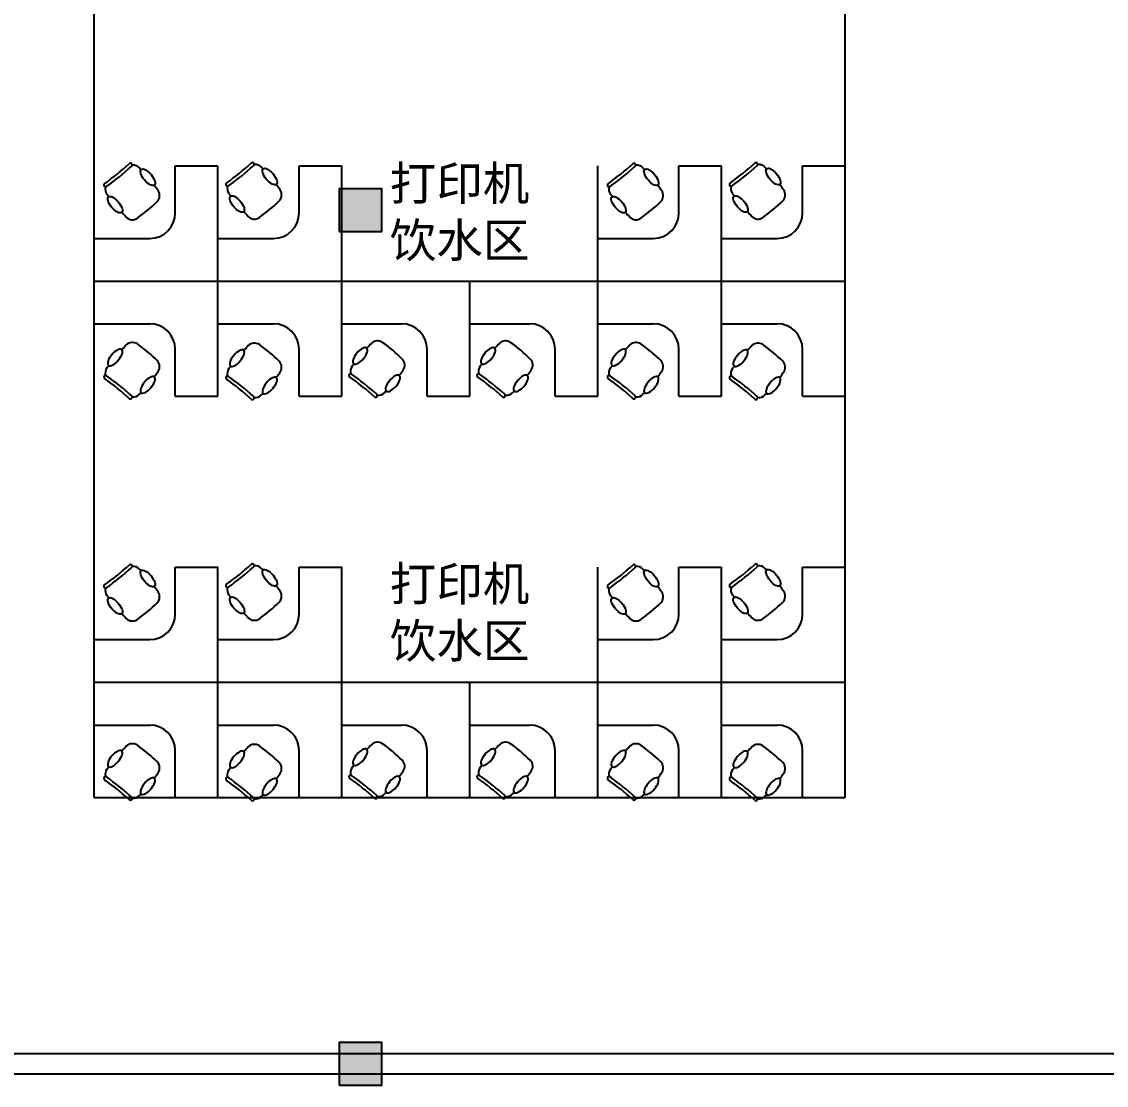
# Model space of a CAD drawing. Header units: millimetres. Extents: x 958 to 636282, y 2095 to 161571.
# Drawn here: x 109718 to 122426, y 7095 to 19553 of the extents above; entities that cross this region are included whole.
import ezdxf

# ---------------------------------------------------------------- set-up
doc = ezdxf.new("R2010")
doc.units = ezdxf.units.MM
for name, color, linetype in [('COLUMN', 9, 'Continuous'), ('PUB_HATCH', 8, 'Continuous'), ('W', 7, 'Continuous'), ('wall', 2, 'Continuous')]:
    doc.layers.add(name, color=color, linetype=linetype)
doc.styles.get("Standard").update_dxf_attribs({"font": 'arial.ttf'})

# ---------------------------------------------------------------- blocks, each defined once
blk = doc.blocks.new('_fzh')
blk.add_lwpolyline([(-0.5, -0.5), (0.5, -0.5), (0.5, 0.5), (-0.5, 0.5)], close=True)
at = {"layer": 'PUB_HATCH'}
blk.add_solid([(-0.5, -0.5), (0.5, -0.5), (-0.5, 0.5), (0.5, 0.5)], dxfattribs=at)

msp = doc.modelspace()

# ---------------------------------------------------------------- linework, layer by layer
for p, q in [((110567.733, 10465.286), (110567.733, 64865.286)), ((119367.733, 10465.286), (119367.733, 64865.286)), ((110567.733, 10465.286), (119367.733, 10465.286))]:
    msp.add_line(p, q)
at = {"layer": 'W', "color": 241, "linetype": 'ByBlock', "lineweight": 25, "true_color": 0xf26eae}
for p, q in [((111517.733, 17865.286), (112017.733, 17865.286)), ((111517.733, 17315.286), (111517.733, 17865.286)), ((112017.733, 15165.286), (112017.733, 17865.286)), ((112967.733, 17865.286), (113467.733, 17865.286)), ((112967.733, 17315.286), (112967.733, 17865.286)), ((113467.733, 15165.286), (113467.733, 17865.286)), ((116467.733, 15165.286), (116467.733, 17865.286)), ((117417.733, 17865.286), (117917.733, 17865.286)), ((117417.733, 17315.286), (117417.733, 17865.286)), ((117917.733, 15165.286), (117917.733, 17865.286)), ((118867.733, 17865.286), (119367.733, 17865.286)), ((118867.733, 17315.286), (118867.733, 17865.286)), ((119367.733, 15165.286), (119367.733, 17865.286)), ((110567.733, 17015.286), (111217.733, 17015.286)), ((110567.733, 16015.286), (110567.733, 17015.286)), ((112017.733, 17015.286), (112667.733, 17015.286)), ((116467.733, 17015.286), (117117.733, 17015.286)), ((117917.733, 17015.286), (118567.733, 17015.286)), ((110567.733, 16515.286), (119367.733, 16515.286)), ((114967.733, 15165.286), (114967.733, 16515.286)), ((110567.733, 16015.286), (111217.733, 16015.286)), ((112017.733, 16015.286), (112667.733, 16015.286)), ((113467.733, 16015.286), (114167.733, 16015.286)), ((114967.733, 16015.286), (115667.733, 16015.286)), ((116467.733, 16015.286), (117117.733, 16015.286)), ((117917.733, 16015.286), (118567.733, 16015.286)), ((111517.733, 15165.286), (111517.733, 15715.286)), ((112967.733, 15165.286), (112967.733, 15715.286)), ((114467.733, 15165.286), (114467.733, 15715.286)), ((115967.733, 15165.286), (115967.733, 15715.286)), ((117417.733, 15165.286), (117417.733, 15715.286)), ((118867.733, 15165.286), (118867.733, 15715.286)), ((111517.733, 15165.286), (112017.733, 15165.286)), ((112967.733, 15165.286), (113467.733, 15165.286)), ((114467.733, 15165.286), (114967.733, 15165.286)), ((115967.733, 15165.286), (116467.733, 15165.286)), ((117417.733, 15165.286), (117917.733, 15165.286)), ((118867.733, 15165.286), (119367.733, 15165.286)), ((111517.733, 13165.286), (112017.733, 13165.286)), ((111517.733, 12615.286), (111517.733, 13165.286)), ((112017.733, 10465.286), (112017.733, 13165.286)), ((112967.733, 13165.286), (113467.733, 13165.286)), ((112967.733, 12615.286), (112967.733, 13165.286)), ((113467.733, 10465.286), (113467.733, 13165.286)), ((116467.733, 10465.286), (116467.733, 13165.286)), ((117417.733, 13165.286), (117917.733, 13165.286)), ((117417.733, 12615.286), (117417.733, 13165.286)), ((117917.733, 10465.286), (117917.733, 13165.286)), ((118867.733, 13165.286), (119367.733, 13165.286)), ((118867.733, 12615.286), (118867.733, 13165.286)), ((119367.733, 10465.286), (119367.733, 13165.286)), ((110567.733, 12315.286), (111217.733, 12315.286)), ((110567.733, 11315.286), (110567.733, 12315.286)), ((112017.733, 12315.286), (112667.733, 12315.286)), ((116467.733, 12315.286), (117117.733, 12315.286)), ((117917.733, 12315.286), (118567.733, 12315.286)), ((110567.733, 11815.286), (119367.733, 11815.286)), ((114967.733, 10465.286), (114967.733, 11815.286)), ((110567.733, 11315.286), (111217.733, 11315.286)), ((112017.733, 11315.286), (112667.733, 11315.286)), ((113467.733, 11315.286), (114167.733, 11315.286)), ((114967.733, 11315.286), (115667.733, 11315.286)), ((116467.733, 11315.286), (117117.733, 11315.286)), ((117917.733, 11315.286), (118567.733, 11315.286)), ((111517.733, 10465.286), (111517.733, 11015.286)), ((112967.733, 10465.286), (112967.733, 11015.286)), ((114467.733, 10465.286), (114467.733, 11015.286)), ((115967.733, 10465.286), (115967.733, 11015.286)), ((117417.733, 10465.286), (117417.733, 11015.286)), ((118867.733, 10465.286), (118867.733, 11015.286)), ((111517.733, 10465.286), (112017.733, 10465.286)), ((112967.733, 10465.286), (113467.733, 10465.286)), ((114467.733, 10465.286), (114967.733, 10465.286)), ((115967.733, 10465.286), (116467.733, 10465.286)), ((117417.733, 10465.286), (117917.733, 10465.286)), ((118867.733, 10465.286), (119367.733, 10465.286))]:
    msp.add_line(p, q, dxfattribs=at)
at = {"layer": 'W', "color": 3, "linetype": 'ByBlock', "lineweight": 25}
for centre, radius, start, end in [((112477.568, 17825.025), 100, 134.2455695, 134.2455695), ((118377.568, 17825.025), 100, 134.2455695, 134.2455695), ((108694.393, 20440.503), 3424.515, 305.5954449, 311.8329489), ((108697.353, 20436.302), 3459.376, 305.5979133, 311.8707109), ((111048.185, 17817.287), 100, 134.2455695, 134.2455695), ((110992.366, 17874.595), 20, 314.2455695, 134.2455695), ((111024.149, 17772.657), 100, 43.2109613, 96.8693529), ((109186.871, 16046.676), 2620.833, 42.6203699, 43.2109613), ((110123.776, 20448.241), 3424.515, 305.5954449, 311.8329489), ((110126.736, 20444.04), 3459.376, 305.5979133, 311.8707109), ((112421.749, 17882.333), 20, 314.2455695, 134.2455695), ((112453.532, 17780.395), 100, 43.2109613, 96.8693529), ((110616.254, 16054.414), 2620.833, 42.6203699, 43.2109613), ((114594.393, 20440.503), 3424.515, 305.5954449, 311.8329489), ((114597.353, 20436.302), 3459.376, 305.5979133, 311.8707109), ((116948.185, 17817.287), 100, 134.2455695, 134.2455695), ((116892.366, 17874.595), 20, 314.2455695, 134.2455695), ((116924.149, 17772.657), 100, 43.2109613, 96.8693529), ((115086.871, 16046.676), 2620.833, 42.6203699, 43.2109613), ((116023.776, 20448.241), 3424.515, 305.5954449, 311.8329489), ((116026.736, 20444.04), 3459.376, 305.5979133, 311.8707109), ((118321.749, 17882.333), 20, 314.2455695, 134.2455695), ((118353.532, 17780.395), 100, 43.2109613, 96.8693529), ((116516.254, 16054.414), 2620.833, 42.6203699, 43.2109613), ((110699.347, 17639.638), 20, 125.7544305, 305.7544305), ((110796.279, 17590.434), 100, 162.9938795, 216.6323842), ((109186.871, 16046.676), 2620.833, 35.6967655, 37.3796301), ((111234.081, 17517.571), 100, 314.6880866, 35.6967655), ((112128.73, 17647.376), 20, 125.7544305, 305.7544305), ((112225.662, 17598.172), 100, 162.9938795, 216.6323842), ((114248.581, 19102.299), 2620.833, 216.6323842, 217.3796301), ((110616.254, 16054.414), 2620.833, 35.6967655, 37.3796301), ((112663.464, 17525.309), 100, 314.6880866, 35.6967655), ((116599.347, 17639.638), 20, 125.7544305, 305.7544305), ((116696.279, 17590.434), 100, 162.9938795, 216.6323842), ((115086.871, 16046.676), 2620.833, 35.6967655, 37.3796301), ((117134.081, 17517.571), 100, 314.6880866, 35.6967655), ((118028.73, 17647.376), 20, 125.7544305, 305.7544305), ((118125.662, 17598.172), 100, 162.9938795, 216.6323842), ((120148.581, 19102.299), 2620.833, 216.6323842, 217.3796301), ((116516.254, 16054.414), 2620.833, 35.6967655, 37.3796301), ((118563.464, 17525.309), 100, 314.6880866, 35.6967655), ((112819.198, 19094.561), 2620.833, 216.6323842, 217.3796301), ((110004.571, 18760.541), 1848.333, 305.3119134, 314.6880866), ((111433.954, 18768.279), 1848.333, 305.3119134, 314.6880866), ((118719.198, 19094.561), 2620.833, 216.6323842, 217.3796301), ((115904.571, 18760.541), 1848.333, 305.3119134, 314.6880866), ((117333.954, 18768.279), 1848.333, 305.3119134, 314.6880866), ((112819.198, 19094.561), 2620.833, 222.6203699, 224.3032345), ((114248.581, 19102.299), 2620.833, 222.6203699, 224.3032345), ((118719.198, 19094.561), 2620.833, 222.6203699, 224.3032345), ((120148.581, 19102.299), 2620.833, 222.6203699, 224.3032345), ((111015.156, 17333.87), 100, 224.3032345, 305.3119134), ((112444.539, 17341.608), 100, 224.3032345, 305.3119134), ((116915.156, 17333.87), 100, 224.3032345, 305.3119134), ((118344.539, 17341.608), 100, 224.3032345, 305.3119134), ((112819.198, 13936.011), 2620.833, 135.6967655, 137.3796301), ((111015.156, 15696.701), 100, 54.6880866, 135.6967655), ((110004.571, 14270.03), 1848.333, 45.3119134, 54.6880866), ((114248.581, 13928.272), 2620.833, 135.6967655, 137.3796301), ((112444.539, 15688.963), 100, 54.6880866, 135.6967655), ((111433.954, 14262.292), 1848.333, 45.3119134, 54.6880866), ((115691.201, 13954.413), 2620.833, 135.6967655, 137.3796301), ((113887.159, 15715.103), 100, 54.6880866, 135.6967655), ((112876.574, 14288.432), 1848.333, 45.3119134, 54.6880866), ((117191.201, 13954.413), 2620.833, 135.6967655, 137.3796301), ((115387.159, 15715.103), 100, 54.6880866, 135.6967655), ((114376.574, 14288.432), 1848.333, 45.3119134, 54.6880866), ((118719.198, 13936.011), 2620.833, 135.6967655, 137.3796301), ((116915.156, 15696.701), 100, 54.6880866, 135.6967655), ((115904.571, 14270.03), 1848.333, 45.3119134, 54.6880866), ((120148.581, 13928.272), 2620.833, 135.6967655, 137.3796301), ((118344.539, 15688.963), 100, 54.6880866, 135.6967655), ((117333.954, 14262.292), 1848.333, 45.3119134, 54.6880866), ((112819.198, 13936.011), 2620.833, 142.6203699, 143.3676158), ((111234.081, 15513.001), 100, 324.3032345, 45.3119134), ((114248.581, 13928.272), 2620.833, 142.6203699, 143.3676158), ((112663.464, 15505.262), 100, 324.3032345, 45.3119134), ((113668.282, 15458.54), 100, 143.3676158, 197.0061205), ((115691.201, 13954.413), 2620.833, 142.6203699, 143.3676158), ((114106.084, 15531.403), 100, 324.3032345, 45.3119134), ((115168.282, 15458.54), 100, 143.3676158, 197.0061205), ((117191.201, 13954.413), 2620.833, 142.6203699, 143.3676158), ((115606.084, 15531.403), 100, 324.3032345, 45.3119134), ((118719.198, 13936.011), 2620.833, 142.6203699, 143.3676158), ((117134.081, 15513.001), 100, 324.3032345, 45.3119134), ((120148.581, 13928.272), 2620.833, 142.6203699, 143.3676158), ((118563.464, 15505.262), 100, 324.3032345, 45.3119134), ((110699.347, 15390.933), 20, 54.2455695, 234.2455695), ((110796.279, 15440.138), 100, 143.3676158, 197.0061205), ((108697.353, 12594.269), 3459.376, 48.1292891, 54.4020867), ((109186.871, 16983.895), 2620.833, 322.6203699, 324.3032345), ((112128.73, 15383.195), 20, 54.2455695, 234.2455695), ((112225.662, 15432.4), 100, 143.3676158, 197.0061205), ((110126.736, 12586.531), 3459.376, 48.1292891, 54.4020867), ((110616.254, 16976.157), 2620.833, 322.6203699, 324.3032345), ((113571.35, 15409.335), 20, 54.2455695, 234.2455695), ((111566.396, 12608.47), 3424.515, 48.1670511, 54.4045551), ((111569.356, 12612.671), 3459.376, 48.1292891, 54.4020867), ((112058.874, 17002.297), 2620.833, 322.6203699, 324.3032345), ((115071.35, 15409.335), 20, 54.2455695, 234.2455695), ((113066.396, 12608.47), 3424.515, 48.1670511, 54.4045551), ((113069.356, 12612.671), 3459.376, 48.1292891, 54.4020867), ((113558.874, 17002.297), 2620.833, 322.6203699, 324.3032345), ((116599.347, 15390.933), 20, 54.2455695, 234.2455695), ((116696.279, 15440.138), 100, 143.3676158, 197.0061205), ((114597.353, 12594.269), 3459.376, 48.1292891, 54.4020867), ((115086.871, 16983.895), 2620.833, 322.6203699, 324.3032345), ((118028.73, 15383.195), 20, 54.2455695, 234.2455695), ((118125.662, 15432.4), 100, 143.3676158, 197.0061205), ((116026.736, 12586.531), 3459.376, 48.1292891, 54.4020867), ((116516.254, 16976.157), 2620.833, 322.6203699, 324.3032345), ((108694.393, 12590.068), 3424.515, 48.1670511, 54.4045551), ((111048.185, 15213.284), 100, 225.7544305, 225.7544305), ((110123.776, 12582.33), 3424.515, 48.1670511, 54.4045551), ((112477.568, 15205.546), 100, 225.7544305, 225.7544305), ((113920.188, 15231.686), 100, 225.7544305, 225.7544305), ((115420.188, 15231.686), 100, 225.7544305, 225.7544305), ((114594.393, 12590.068), 3424.515, 48.1670511, 54.4045551), ((116948.185, 15213.284), 100, 225.7544305, 225.7544305), ((116023.776, 12582.33), 3424.515, 48.1670511, 54.4045551), ((118377.568, 15205.546), 100, 225.7544305, 225.7544305), ((110992.366, 15155.976), 20, 225.7544305, 45.7544305), ((111024.149, 15257.914), 100, 263.1306471, 316.7890387), ((109186.871, 16983.895), 2620.833, 316.7890387, 317.3796301), ((112421.749, 15148.238), 20, 225.7544305, 45.7544305), ((112453.532, 15250.176), 100, 263.1306471, 316.7890387), ((110616.254, 16976.157), 2620.833, 316.7890387, 317.3796301), ((113864.369, 15174.378), 20, 225.7544305, 45.7544305), ((113896.152, 15276.316), 100, 263.1306471, 316.7890387), ((112058.874, 17002.297), 2620.833, 316.7890387, 317.3796301), ((115364.369, 15174.378), 20, 225.7544305, 45.7544305), ((115396.152, 15276.316), 100, 263.1306471, 316.7890387), ((113558.874, 17002.297), 2620.833, 316.7890387, 317.3796301), ((116892.366, 15155.976), 20, 225.7544305, 45.7544305), ((116924.149, 15257.914), 100, 263.1306471, 316.7890387), ((115086.871, 16983.895), 2620.833, 316.7890387, 317.3796301), ((118321.749, 15148.238), 20, 225.7544305, 45.7544305), ((118353.532, 15250.176), 100, 263.1306471, 316.7890387), ((116516.254, 16976.157), 2620.833, 316.7890387, 317.3796301), ((111048.185, 13117.287), 100, 134.2455695, 134.2455695), ((112477.568, 13125.025), 100, 134.2455695, 134.2455695), ((116948.185, 13117.287), 100, 134.2455695, 134.2455695), ((118377.568, 13125.025), 100, 134.2455695, 134.2455695), ((108694.393, 15740.503), 3424.515, 305.5954449, 311.8329489), ((108697.353, 15736.302), 3459.376, 305.5979133, 311.8707109), ((110992.366, 13174.595), 20, 314.2455695, 134.2455695), ((111024.149, 13072.657), 100, 43.2109613, 96.8693529), ((109186.871, 11346.676), 2620.833, 42.6203699, 43.2109613), ((110123.776, 15748.241), 3424.515, 305.5954449, 311.8329489), ((110126.736, 15744.04), 3459.376, 305.5979133, 311.8707109), ((112421.749, 13182.333), 20, 314.2455695, 134.2455695), ((112453.532, 13080.395), 100, 43.2109613, 96.8693529), ((110616.254, 11354.414), 2620.833, 42.6203699, 43.2109613), ((114594.393, 15740.503), 3424.515, 305.5954449, 311.8329489), ((114597.353, 15736.302), 3459.376, 305.5979133, 311.8707109), ((116892.366, 13174.595), 20, 314.2455695, 134.2455695), ((116924.149, 13072.657), 100, 43.2109613, 96.8693529), ((115086.871, 11346.676), 2620.833, 42.6203699, 43.2109613), ((116023.776, 15748.241), 3424.515, 305.5954449, 311.8329489), ((116026.736, 15744.04), 3459.376, 305.5979133, 311.8707109), ((118321.749, 13182.333), 20, 314.2455695, 134.2455695), ((118353.532, 13080.395), 100, 43.2109613, 96.8693529), ((116516.254, 11354.414), 2620.833, 42.6203699, 43.2109613), ((112128.73, 12947.376), 20, 125.7544305, 305.7544305), ((118028.73, 12947.376), 20, 125.7544305, 305.7544305), ((110699.347, 12939.638), 20, 125.7544305, 305.7544305), ((110796.279, 12890.434), 100, 162.9938795, 216.6323842), ((109186.871, 11346.676), 2620.833, 35.6967655, 37.3796301), ((111234.081, 12817.571), 100, 314.6880866, 35.6967655), ((112225.662, 12898.172), 100, 162.9938795, 216.6323842), ((114248.581, 14402.299), 2620.833, 216.6323842, 217.3796301), ((110616.254, 11354.414), 2620.833, 35.6967655, 37.3796301), ((112663.464, 12825.309), 100, 314.6880866, 35.6967655), ((116599.347, 12939.638), 20, 125.7544305, 305.7544305), ((116696.279, 12890.434), 100, 162.9938795, 216.6323842), ((115086.871, 11346.676), 2620.833, 35.6967655, 37.3796301), ((117134.081, 12817.571), 100, 314.6880866, 35.6967655), ((118125.662, 12898.172), 100, 162.9938795, 216.6323842), ((120148.581, 14402.299), 2620.833, 216.6323842, 217.3796301), ((116516.254, 11354.414), 2620.833, 35.6967655, 37.3796301), ((118563.464, 12825.309), 100, 314.6880866, 35.6967655), ((112819.198, 14394.561), 2620.833, 216.6323842, 217.3796301), ((110004.571, 14060.541), 1848.333, 305.3119134, 314.6880866), ((111433.954, 14068.279), 1848.333, 305.3119134, 314.6880866), ((118719.198, 14394.561), 2620.833, 216.6323842, 217.3796301), ((115904.571, 14060.541), 1848.333, 305.3119134, 314.6880866), ((117333.954, 14068.279), 1848.333, 305.3119134, 314.6880866), ((112819.198, 14394.561), 2620.833, 222.6203699, 224.3032345), ((114248.581, 14402.299), 2620.833, 222.6203699, 224.3032345), ((118719.198, 14394.561), 2620.833, 222.6203699, 224.3032345), ((120148.581, 14402.299), 2620.833, 222.6203699, 224.3032345), ((111015.156, 12633.87), 100, 224.3032345, 305.3119134), ((112444.539, 12641.608), 100, 224.3032345, 305.3119134), ((116915.156, 12633.87), 100, 224.3032345, 305.3119134), ((118344.539, 12641.608), 100, 224.3032345, 305.3119134), ((112819.198, 9236.011), 2620.833, 135.6967655, 137.3796301), ((111015.156, 10996.701), 100, 54.6880866, 135.6967655), ((110004.571, 9570.03), 1848.333, 45.3119134, 54.6880866), ((114248.581, 9228.272), 2620.833, 135.6967655, 137.3796301), ((112444.539, 10988.963), 100, 54.6880866, 135.6967655), ((111433.954, 9562.292), 1848.333, 45.3119134, 54.6880866), ((115691.201, 9254.413), 2620.833, 135.6967655, 137.3796301), ((113887.159, 11015.103), 100, 54.6880866, 135.6967655), ((112876.574, 9588.432), 1848.333, 45.3119134, 54.6880866), ((117191.201, 9254.413), 2620.833, 135.6967655, 137.3796301), ((115387.159, 11015.103), 100, 54.6880866, 135.6967655), ((114376.574, 9588.432), 1848.333, 45.3119134, 54.6880866), ((118719.198, 9236.011), 2620.833, 135.6967655, 137.3796301), ((116915.156, 10996.701), 100, 54.6880866, 135.6967655), ((115904.571, 9570.03), 1848.333, 45.3119134, 54.6880866), ((120148.581, 9228.272), 2620.833, 135.6967655, 137.3796301), ((118344.539, 10988.963), 100, 54.6880866, 135.6967655), ((117333.954, 9562.292), 1848.333, 45.3119134, 54.6880866), ((112819.198, 9236.011), 2620.833, 142.6203699, 143.3676158), ((111234.081, 10813.001), 100, 324.3032345, 45.3119134), ((114248.581, 9228.272), 2620.833, 142.6203699, 143.3676158), ((112663.464, 10805.262), 100, 324.3032345, 45.3119134), ((113668.282, 10758.54), 100, 143.3676158, 197.0061205), ((115691.201, 9254.413), 2620.833, 142.6203699, 143.3676158), ((114106.084, 10831.403), 100, 324.3032345, 45.3119134), ((115168.282, 10758.54), 100, 143.3676158, 197.0061205), ((117191.201, 9254.413), 2620.833, 142.6203699, 143.3676158), ((115606.084, 10831.403), 100, 324.3032345, 45.3119134), ((118719.198, 9236.011), 2620.833, 142.6203699, 143.3676158), ((117134.081, 10813.001), 100, 324.3032345, 45.3119134), ((120148.581, 9228.272), 2620.833, 142.6203699, 143.3676158), ((118563.464, 10805.262), 100, 324.3032345, 45.3119134), ((110699.347, 10690.933), 20, 54.2455695, 234.2455695), ((108694.393, 7890.068), 3424.515, 48.1670511, 54.4045551), ((110796.279, 10740.138), 100, 143.3676158, 197.0061205), ((108697.353, 7894.269), 3459.376, 48.1292891, 54.4020867), ((109186.871, 12283.895), 2620.833, 322.6203699, 324.3032345), ((112128.73, 10683.195), 20, 54.2455695, 234.2455695), ((112225.662, 10732.4), 100, 143.3676158, 197.0061205), ((110126.736, 7886.531), 3459.376, 48.1292891, 54.4020867), ((110616.254, 12276.157), 2620.833, 322.6203699, 324.3032345), ((113571.35, 10709.335), 20, 54.2455695, 234.2455695), ((111566.396, 7908.47), 3424.515, 48.1670511, 54.4045551), ((111569.356, 7912.671), 3459.376, 48.1292891, 54.4020867), ((112058.874, 12302.297), 2620.833, 322.6203699, 324.3032345), ((115071.35, 10709.335), 20, 54.2455695, 234.2455695), ((113066.396, 7908.47), 3424.515, 48.1670511, 54.4045551), ((113069.356, 7912.671), 3459.376, 48.1292891, 54.4020867), ((113558.874, 12302.297), 2620.833, 322.6203699, 324.3032345), ((116599.347, 10690.933), 20, 54.2455695, 234.2455695), ((114594.393, 7890.068), 3424.515, 48.1670511, 54.4045551), ((116696.279, 10740.138), 100, 143.3676158, 197.0061205), ((114597.353, 7894.269), 3459.376, 48.1292891, 54.4020867), ((115086.871, 12283.895), 2620.833, 322.6203699, 324.3032345), ((118028.73, 10683.195), 20, 54.2455695, 234.2455695), ((118125.662, 10732.4), 100, 143.3676158, 197.0061205), ((116026.736, 7886.531), 3459.376, 48.1292891, 54.4020867), ((116516.254, 12276.157), 2620.833, 322.6203699, 324.3032345), ((111048.185, 10513.284), 100, 225.7544305, 225.7544305), ((110123.776, 7882.33), 3424.515, 48.1670511, 54.4045551), ((112477.568, 10505.546), 100, 225.7544305, 225.7544305), ((113920.188, 10531.686), 100, 225.7544305, 225.7544305), ((115420.188, 10531.686), 100, 225.7544305, 225.7544305), ((116948.185, 10513.284), 100, 225.7544305, 225.7544305), ((116023.776, 7882.33), 3424.515, 48.1670511, 54.4045551), ((118377.568, 10505.546), 100, 225.7544305, 225.7544305), ((110992.366, 10455.976), 20, 225.7544305, 45.7544305), ((111024.149, 10557.914), 100, 263.1306471, 316.7890387), ((109186.871, 12283.895), 2620.833, 316.7890387, 317.3796301), ((112421.749, 10448.238), 20, 225.7544305, 45.7544305), ((112453.532, 10550.176), 100, 263.1306471, 316.7890387), ((110616.254, 12276.157), 2620.833, 316.7890387, 317.3796301), ((113864.369, 10474.378), 20, 225.7544305, 45.7544305), ((113896.152, 10576.316), 100, 263.1306471, 316.7890387), ((112058.874, 12302.297), 2620.833, 316.7890387, 317.3796301), ((115364.369, 10474.378), 20, 225.7544305, 45.7544305), ((115396.152, 10576.316), 100, 263.1306471, 316.7890387), ((113558.874, 12302.297), 2620.833, 316.7890387, 317.3796301), ((116892.366, 10455.976), 20, 225.7544305, 45.7544305), ((116924.149, 10557.914), 100, 263.1306471, 316.7890387), ((115086.871, 12283.895), 2620.833, 316.7890387, 317.3796301), ((118321.749, 10448.238), 20, 225.7544305, 45.7544305), ((118353.532, 10550.176), 100, 263.1306471, 316.7890387), ((116516.254, 12276.157), 2620.833, 316.7890387, 317.3796301)]:
    msp.add_arc(centre, radius, start, end, dxfattribs=at)
at = {"layer": 'W', "color": 241, "linetype": 'ByBlock', "lineweight": 25, "true_color": 0xf26eae}
for centre, start, end in [((111217.733, 17315.286), 270, 0), ((112667.733, 17315.286), 270, 0), ((117117.733, 17315.286), 270, 0), ((118567.733, 17315.286), 270, 0), ((111217.733, 15715.286), 0, 90), ((112667.733, 15715.286), 0, 90), ((114167.733, 15715.286), 0, 90), ((115667.733, 15715.286), 0, 90), ((117117.733, 15715.286), 0, 90), ((118567.733, 15715.286), 0, 90), ((111217.733, 12615.286), 270, 0), ((112667.733, 12615.286), 270, 0), ((117117.733, 12615.286), 270, 0), ((118567.733, 12615.286), 270, 0), ((111217.733, 11015.286), 0, 90), ((112667.733, 11015.286), 0, 90), ((114167.733, 11015.286), 0, 90), ((115667.733, 11015.286), 0, 90), ((117117.733, 11015.286), 0, 90), ((118567.733, 11015.286), 0, 90)]:
    msp.add_arc(centre, 300, start, end, dxfattribs=at)
at = {"layer": 'W', "color": 3, "linetype": 'ByBlock', "lineweight": 25}
for centre in [(111194.546, 17731.315), (112623.929, 17739.053), (117094.546, 17731.315), (118523.929, 17739.053), (110811.524, 17409.922), (112240.906, 17417.66), (116711.524, 17409.922), (118140.906, 17417.66), (111194.546, 13031.315), (112623.929, 13039.053), (117094.546, 13031.315), (118523.929, 13039.053), (110811.524, 12709.922), (112240.906, 12717.66), (116711.524, 12709.922), (118140.906, 12717.66)]:
    msp.add_ellipse(centre, major_axis=(-77.135, 91.925), ratio=0.416666667, dxfattribs=at)
at = {"layer": 'W', "color": 3, "linetype": 'ByBlock', "lineweight": 25, "extrusion": (0, 0, -1)}
for centre in [(110811.524, 15620.65), (112240.906, 15612.912), (113683.527, 15639.052), (115183.527, 15639.052), (116711.524, 15620.65), (118140.906, 15612.912), (111194.546, 15299.256), (112623.929, 15291.518), (114066.549, 15317.658), (115566.549, 15317.658), (117094.546, 15299.256), (118523.929, 15291.518), (110811.524, 10920.65), (112240.906, 10912.912), (113683.527, 10939.052), (115183.527, 10939.052), (116711.524, 10920.65), (118140.906, 10912.912), (111194.546, 10599.256), (112623.929, 10591.518), (114066.549, 10617.658), (115566.549, 10617.658), (117094.546, 10599.256), (118523.929, 10591.518)]:
    msp.add_ellipse(centre, major_axis=(-77.135, -91.925), ratio=0.416666667, dxfattribs=at)
at = {"layer": 'wall'}
for p, q in [((143567.733, 7465.286), (93437.733, 7465.286)), ((143807.733, 7225.286), (93437.733, 7225.286))]:
    msp.add_line(p, q, dxfattribs=at)

# ---------------------------------------------------------------- block references
at = {"layer": 'COLUMN', "xscale": 500, "yscale": 500, "zscale": 500}
for p in [(113687.733, 17345.286), (113687.733, 7345.286)]:
    msp.add_blockref('_fzh', p, dxfattribs=at)

# ---------------------------------------------------------------- texts
at = {"char_height": 400, "attachment_point": 1}
for insert in [(114029.66, 17861.136), (114029.66, 13169.161)]:
    msp.add_mtext_dynamic_manual_height_columns('打印机饮水区', width=1788.54117, gutter_width=12.5, heights=[0], dxfattribs=dict(at, insert=insert))

doc.saveas('drawing.dxf')
